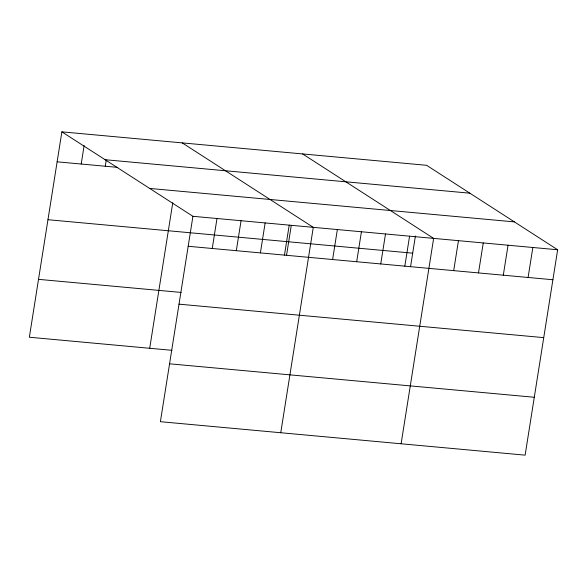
<?xml version="1.0" encoding="UTF-8"?>
<svg xmlns="http://www.w3.org/2000/svg" width="587" height="587" viewBox="0 0 587 587"><rect width="100%" height="100%" fill="white"/><g stroke="black" fill="none" stroke-linecap="round" stroke-linejoin="round"><path stroke-width="0.88" d="M61.877 131.848L192.925 216.302L160.39 421.693L525.123 455.152L557.65 249.768L426.61 165.307L61.877 131.848L29.35 337.232L171.998 350.322M81.204 164.03L84.139 145.517M105.278 166.238L106.254 160.068M149.707 348.274L172.769 202.713M212.245 248.484L216.992 218.511M236.319 250.693L241.066 220.719M260.393 252.902L265.141 222.928M284.46 255.11L289.208 225.137M286.537 255.345L291.262 225.511M280.755 432.736L313.282 227.345L182.241 142.89M332.609 259.527L337.356 229.554M356.676 261.736L361.423 231.762M380.75 263.945L385.498 233.971M404.825 266.153L409.572 236.179M410.548 266.725L415.413 235.989M401.112 443.779L433.639 238.388L302.599 153.933M453.7 270.644L458.447 240.663M478.5 272.918L483.248 242.937M503.301 275.193L508.048 245.219M528.102 277.468L532.849 247.494M105.124 159.715L469.849 193.182M57.13 161.821L117.76 167.383M149.678 188.434L514.41 221.893M192.925 216.302L557.65 249.768M47.965 219.707L412.69 253.173M188.17 246.276L552.903 279.742M38.522 279.346L181.17 292.436M179.006 304.161L543.731 337.628M169.562 363.808L534.287 397.267"/></g></svg>
